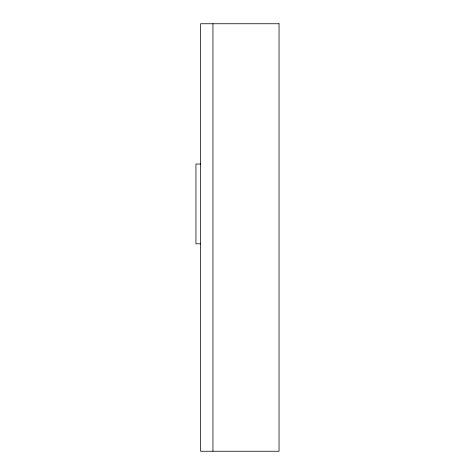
<?xml version="1.0" encoding="UTF-8"?>
<svg xmlns="http://www.w3.org/2000/svg" width="475" height="475" viewBox="0 0 475 475"><rect width="100%" height="100%" fill="white"/><g stroke="black" fill="none" stroke-linecap="round" stroke-linejoin="round"><path stroke-width="0.71" d="M200.581 164.023L195.949 164.023L195.949 243.8L200.581 243.8M212.937 23.75L212.937 451.25M279.051 23.75L200.581 23.75L200.581 451.25L279.051 451.25L279.051 23.75"/></g></svg>
